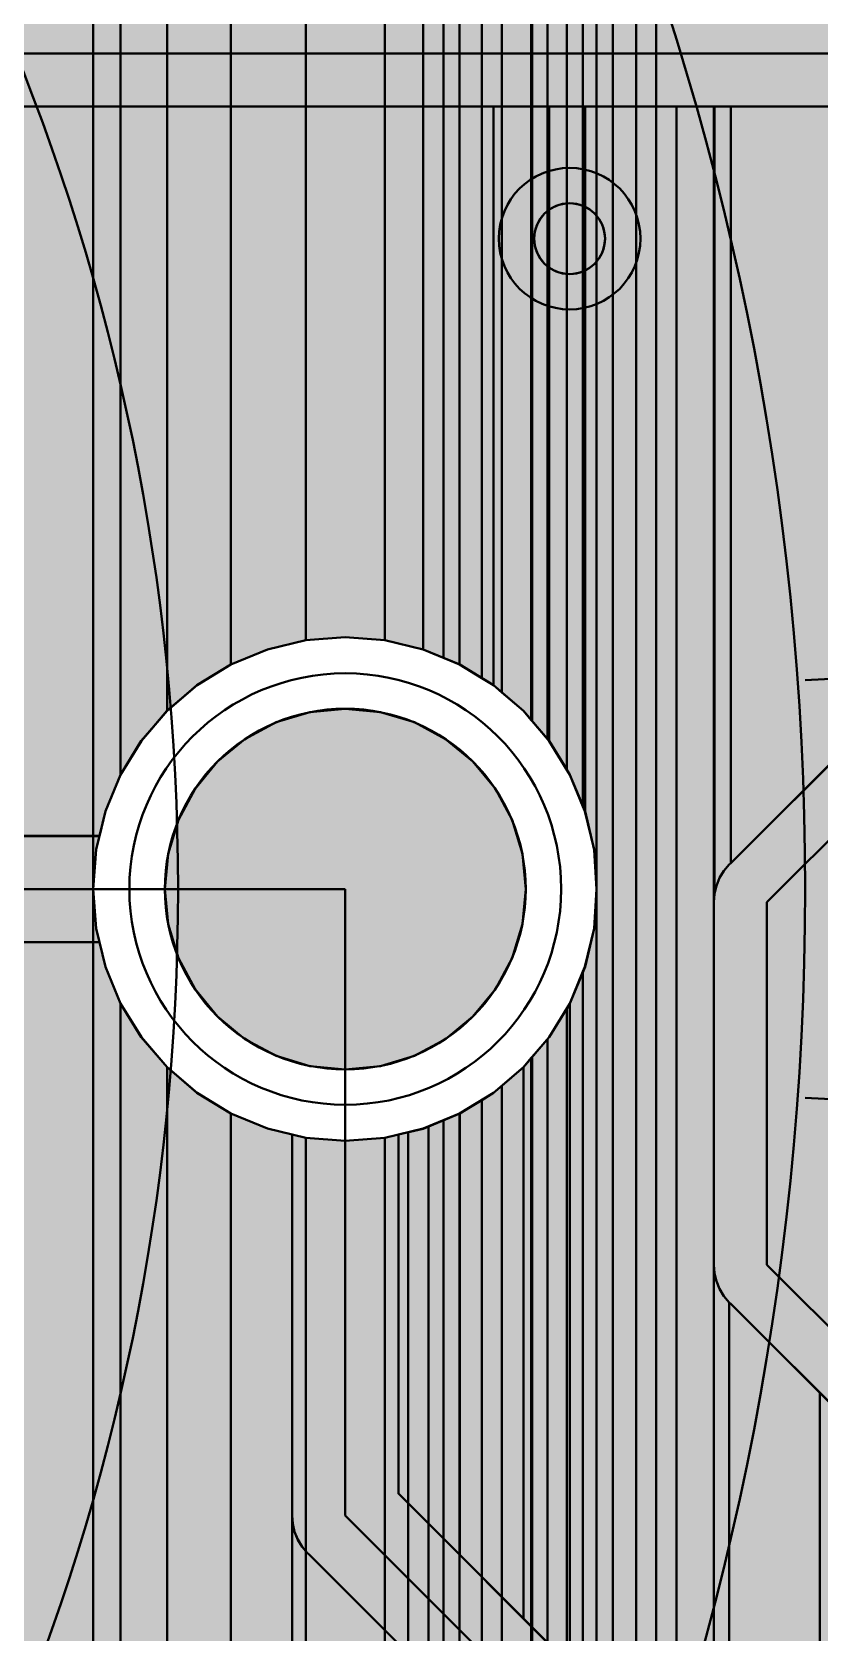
# Model space of a CAD drawing. Header units: millimetres. Extents: x 2 to 110, y 3 to 56.
# Drawn here: x 40.75 to 46.4, y 23.89 to 35.38 of the extents above; entities that cross this region are included whole.
import ezdxf

# ---------------------------------------------------------------- set-up
doc = ezdxf.new("R2010")
doc.units = ezdxf.units.MM
for name, color, linetype in [('bottom_copper', 7, 'Continuous'), ('drill_plated', 7, 'Continuous'), ('top_copper', 7, 'Continuous'), ('top_silk', 7, 'Continuous')]:
    doc.layers.add(name, color=color, linetype=linetype)

# ---------------------------------------------------------------- blocks, each defined once
blk = doc.blocks.new('Block35695')
at = {"layer": 'bottom_copper', "lineweight": 40}
for points in [[(0, 26.767), (-0.11, 26.896), (-0.11, 51.435), (0, 51.435), (0, 26.767)], [(0.137, 26.548), (0.011, 26.753), (0, 26.767), (0, 51.435), (0.137, 51.435), (0.137, 26.548)], [(0.254, 26.283), (0.16, 26.511), (0.137, 26.548), (0.137, 51.435), (0.254, 51.435), (0.254, 26.283)], [(0.351, 25.69), (0.335, 25.973), (0.268, 26.249), (0.254, 26.283), (0.254, 51.435), (0.351, 51.435), (0.351, 25.69)], [(0.467, 14.498), (0.365, 14.561), (0.351, 14.567), (0.351, 51.435), (0.467, 51.435), (0.467, 14.498)], [(0.636, 14.329), (0.558, 14.421), (0.467, 14.498), (0.467, 51.435), (0.636, 51.435), (0.636, 14.329)], [(0.78, 13.88), (0.773, 14), (0.745, 14.116), (0.699, 14.227), (0.636, 14.329), (0.636, 51.435), (0.78, 51.435), (0.78, 13.88)], [(4.041, 0), (0.78, 0), (0.78, 51.435), (4.041, 51.435), (4.041, 0)], [(0.351, 14.567), (0.254, 14.607), (0.254, 25.097), (0.268, 25.131), (0.335, 25.407), (0.351, 25.69), (0.351, 14.567)], [(0.254, 14.607), (0.137, 14.635), (0.137, 24.832), (0.16, 24.869), (0.254, 25.097), (0.254, 14.607)], [(0.137, 14.635), (0.018, 14.644), (0, 14.643), (0, 24.613), (0.011, 24.627), (0.137, 24.832), (0.137, 14.635)], [(0, 14.643), (-0.102, 14.635), (-0.11, 14.633), (-0.11, 24.484), (0, 24.613), (0, 14.643)]]:
    blk.add_hatch(color=7, dxfattribs=at).paths.add_polyline_path(points, flags=0)
at = {"layer": 'bottom_copper', "color": 7, "lineweight": 40}
for points in [[(0, 26.767), (-0.11, 26.896), (-0.11, 51.435), (0, 51.435), (0, 26.767)], [(0.137, 26.548), (0.011, 26.753), (0, 26.767), (0, 51.435), (0.137, 51.435), (0.137, 26.548)], [(0.254, 26.283), (0.16, 26.511), (0.137, 26.548), (0.137, 51.435), (0.254, 51.435), (0.254, 26.283)], [(0.351, 25.69), (0.335, 25.973), (0.268, 26.249), (0.254, 26.283), (0.254, 51.435), (0.351, 51.435), (0.351, 25.69)], [(0.467, 14.498), (0.365, 14.561), (0.351, 14.567), (0.351, 51.435), (0.467, 51.435), (0.467, 14.498)], [(0.636, 14.329), (0.558, 14.421), (0.467, 14.498), (0.467, 51.435), (0.636, 51.435), (0.636, 14.329)], [(0.78, 13.88), (0.773, 14), (0.745, 14.116), (0.699, 14.227), (0.636, 14.329), (0.636, 51.435), (0.78, 51.435), (0.78, 13.88)], [(4.041, 0), (0.78, 0), (0.78, 51.435), (4.041, 51.435), (4.041, 0)], [(0.351, 14.567), (0.254, 14.607), (0.254, 25.097), (0.268, 25.131), (0.335, 25.407), (0.351, 25.69), (0.351, 14.567)], [(0.254, 14.607), (0.137, 14.635), (0.137, 24.832), (0.16, 24.869), (0.254, 25.097), (0.254, 14.607)], [(0.137, 14.635), (0.018, 14.644), (0, 14.643), (0, 24.613), (0.011, 24.627), (0.137, 24.832), (0.137, 14.635)], [(0, 14.643), (-0.102, 14.635), (-0.11, 14.633), (-0.11, 24.484), (0, 24.613), (0, 14.643)]]:
    blk.add_lwpolyline(points, close=True, dxfattribs=at)
blk = doc.blocks.new('Block36320')
at = {"layer": 'bottom_copper', "lineweight": 40}
for points in [[(2.862, 0), (1.985, 0), (1.985, 51.435), (2.862, 51.435), (2.862, 0)], [(3.059, 26.511), (2.95, 26.249), (2.884, 25.973), (2.862, 25.69), (2.862, 51.435), (3.059, 51.435), (3.059, 26.511)], [(3.392, 26.969), (3.207, 26.753), (3.059, 26.511), (3.059, 51.435), (3.392, 51.435), (3.392, 26.969)], [(3.849, 27.302), (3.607, 27.154), (3.392, 26.969), (3.392, 51.435), (3.849, 51.435), (3.849, 27.302)], [(4.388, 27.477), (4.112, 27.41), (3.849, 27.302), (3.849, 51.435), (4.388, 51.435), (4.388, 27.477)], [(4.954, 27.477), (4.671, 27.499), (4.388, 27.477), (4.388, 51.435), (4.954, 51.435), (4.954, 27.477)], [(5.23, 27.41), (4.954, 27.477), (4.954, 51.435), (5.23, 51.435), (5.23, 27.41)], [(5.376, 27.35), (5.23, 27.41), (5.23, 51.435), (5.376, 51.435), (5.376, 27.35)], [(5.492, 27.302), (5.376, 27.35), (5.376, 51.435), (5.492, 51.435), (5.492, 27.302)], [(5.65, 27.205), (5.492, 27.302), (5.492, 51.435), (5.65, 51.435), (5.65, 27.205)], [(5.794, 27.102), (5.734, 27.154), (5.65, 27.205), (5.65, 51.435), (5.794, 51.435), (5.794, 27.102)], [(6.006, 26.903), (5.95, 26.969), (5.794, 27.102), (5.794, 51.435), (6.006, 51.435), (6.006, 26.903)], [(6.012, 26.896), (6.006, 26.903), (6.006, 51.435), (6.012, 51.435), (6.012, 26.896)], [(3.059, 0), (2.862, 0), (2.862, 25.69), (2.884, 25.407), (2.95, 25.131), (3.059, 24.869), (3.059, 0)], [(3.392, 0), (3.059, 0), (3.059, 24.869), (3.207, 24.627), (3.392, 24.411), (3.392, 0)], [(3.849, 0), (3.392, 0), (3.392, 24.411), (3.607, 24.227), (3.849, 24.078), (3.849, 0)], [(6.006, 14.631), (5.904, 14.607), (5.794, 14.561), (5.794, 24.278), (5.95, 24.411), (6.006, 24.477), (6.006, 14.631)], [(6.012, 14.633), (6.006, 14.631), (6.006, 24.477), (6.012, 24.484), (6.012, 14.633)], [(5.794, 14.561), (5.691, 14.498), (5.65, 14.463), (5.65, 24.175), (5.734, 24.227), (5.794, 24.278), (5.794, 14.561)], [(5.65, 14.463), (5.6, 14.421), (5.522, 14.329), (5.492, 14.28), (5.492, 24.078), (5.65, 24.175), (5.65, 14.463)], [(4.388, 0), (3.849, 0), (3.849, 24.078), (4.112, 23.97), (4.388, 23.903), (4.388, 0)], [(5.376, 6.572), (5.346, 6.546), (5.268, 6.455), (5.268, 23.986), (5.376, 24.03), (5.376, 6.572)], [(5.492, 14.28), (5.46, 14.227), (5.414, 14.116), (5.386, 14), (5.376, 13.88), (5.376, 24.03), (5.492, 24.078), (5.492, 14.28)], [(5.122, 0), (4.954, 0), (4.954, 23.903), (5.122, 23.944), (5.122, 0)], [(5.268, 6.455), (5.206, 6.353), (5.16, 6.242), (5.132, 6.126), (5.122, 6.006), (5.122, 23.944), (5.23, 23.97), (5.268, 23.986), (5.268, 6.455)], [(4.954, 0), (4.388, 0), (4.388, 23.903), (4.671, 23.881), (4.954, 23.903), (4.954, 0)]]:
    blk.add_hatch(color=7, dxfattribs=at).paths.add_polyline_path(points, flags=0)
at = {"layer": 'bottom_copper', "color": 7, "lineweight": 40}
for points in [[(2.862, 0), (1.985, 0), (1.985, 51.435), (2.862, 51.435), (2.862, 0)], [(3.059, 26.511), (2.95, 26.249), (2.884, 25.973), (2.862, 25.69), (2.862, 51.435), (3.059, 51.435), (3.059, 26.511)], [(3.392, 26.969), (3.207, 26.753), (3.059, 26.511), (3.059, 51.435), (3.392, 51.435), (3.392, 26.969)], [(3.849, 27.302), (3.607, 27.154), (3.392, 26.969), (3.392, 51.435), (3.849, 51.435), (3.849, 27.302)], [(4.388, 27.477), (4.112, 27.41), (3.849, 27.302), (3.849, 51.435), (4.388, 51.435), (4.388, 27.477)], [(4.954, 27.477), (4.671, 27.499), (4.388, 27.477), (4.388, 51.435), (4.954, 51.435), (4.954, 27.477)], [(5.23, 27.41), (4.954, 27.477), (4.954, 51.435), (5.23, 51.435), (5.23, 27.41)], [(5.376, 27.35), (5.23, 27.41), (5.23, 51.435), (5.376, 51.435), (5.376, 27.35)], [(5.492, 27.302), (5.376, 27.35), (5.376, 51.435), (5.492, 51.435), (5.492, 27.302)], [(5.65, 27.205), (5.492, 27.302), (5.492, 51.435), (5.65, 51.435), (5.65, 27.205)], [(5.794, 27.102), (5.734, 27.154), (5.65, 27.205), (5.65, 51.435), (5.794, 51.435), (5.794, 27.102)], [(6.006, 26.903), (5.95, 26.969), (5.794, 27.102), (5.794, 51.435), (6.006, 51.435), (6.006, 26.903)], [(6.012, 26.896), (6.006, 26.903), (6.006, 51.435), (6.012, 51.435), (6.012, 26.896)], [(3.059, 0), (2.862, 0), (2.862, 25.69), (2.884, 25.407), (2.95, 25.131), (3.059, 24.869), (3.059, 0)], [(3.392, 0), (3.059, 0), (3.059, 24.869), (3.207, 24.627), (3.392, 24.411), (3.392, 0)], [(3.849, 0), (3.392, 0), (3.392, 24.411), (3.607, 24.227), (3.849, 24.078), (3.849, 0)], [(6.006, 14.631), (5.904, 14.607), (5.794, 14.561), (5.794, 24.278), (5.95, 24.411), (6.006, 24.477), (6.006, 14.631)], [(6.012, 14.633), (6.006, 14.631), (6.006, 24.477), (6.012, 24.484), (6.012, 14.633)], [(5.794, 14.561), (5.691, 14.498), (5.65, 14.463), (5.65, 24.175), (5.734, 24.227), (5.794, 24.278), (5.794, 14.561)], [(5.65, 14.463), (5.6, 14.421), (5.522, 14.329), (5.492, 14.28), (5.492, 24.078), (5.65, 24.175), (5.65, 14.463)], [(4.388, 0), (3.849, 0), (3.849, 24.078), (4.112, 23.97), (4.388, 23.903), (4.388, 0)], [(5.376, 6.572), (5.346, 6.546), (5.268, 6.455), (5.268, 23.986), (5.376, 24.03), (5.376, 6.572)], [(5.492, 14.28), (5.46, 14.227), (5.414, 14.116), (5.386, 14), (5.376, 13.88), (5.376, 24.03), (5.492, 24.078), (5.492, 14.28)], [(5.122, 0), (4.954, 0), (4.954, 23.903), (5.122, 23.944), (5.122, 0)], [(5.268, 6.455), (5.206, 6.353), (5.16, 6.242), (5.132, 6.126), (5.122, 6.006), (5.122, 23.944), (5.23, 23.97), (5.268, 23.986), (5.268, 6.455)], [(4.954, 0), (4.388, 0), (4.388, 23.903), (4.671, 23.881), (4.954, 23.903), (4.954, 0)]]:
    blk.add_lwpolyline(points, close=True, dxfattribs=at)
blk = doc.blocks.new('Block58976')
at = {"layer": 'top_copper', "lineweight": 40}
for points in [[(0, 0), (-0.266, 0.266), (-0.266, 12.222), (0, 12.222), (0, 0)], [(0.005, 6.569), (0, 6.509), (0, 12.222), (0.005, 12.222), (0.005, 6.569)], [(0.123, 6.789), (0.112, 6.779), (0.073, 6.734), (0.042, 6.683), (0.019, 6.627), (0.005, 6.569), (0.005, 12.222), (0.123, 12.222), (0.123, 6.789)], [(1.284, 7.95), (0.123, 6.789), (0.123, 12.222), (1.284, 12.222), (1.284, 7.95)], [(0.001, 3.92), (0, 3.905), (0, 6.509), (0.001, 6.494), (0.001, 3.92)], [(0.112, -0.112), (0, 0), (0, 3.905), (0.005, 3.845), (0.019, 3.787), (0.042, 3.732), (0.073, 3.68), (0.112, 3.635), (0.112, -0.112)], [(0.762, -0.762), (0.112, -0.112), (0.112, 3.635), (0.123, 3.625), (0.762, 2.986), (0.762, -0.762)], [(1.428, -0.762), (0.762, -0.762), (0.762, 2.986), (1.428, 2.32), (1.428, -0.762)]]:
    blk.add_hatch(color=7, dxfattribs=at).paths.add_polyline_path(points, flags=0)
at = {"layer": 'top_copper', "color": 7, "lineweight": 40}
for points in [[(0, 0), (-0.266, 0.266), (-0.266, 12.222), (0, 12.222), (0, 0)], [(0.005, 6.569), (0, 6.509), (0, 12.222), (0.005, 12.222), (0.005, 6.569)], [(0.123, 6.789), (0.112, 6.779), (0.073, 6.734), (0.042, 6.683), (0.019, 6.627), (0.005, 6.569), (0.005, 12.222), (0.123, 12.222), (0.123, 6.789)], [(1.284, 7.95), (0.123, 6.789), (0.123, 12.222), (1.284, 12.222), (1.284, 7.95)], [(0.001, 3.92), (0, 3.905), (0, 6.509), (0.001, 6.494), (0.001, 3.92)], [(0.112, -0.112), (0, 0), (0, 3.905), (0.005, 3.845), (0.019, 3.787), (0.042, 3.732), (0.073, 3.68), (0.112, 3.635), (0.112, -0.112)], [(0.762, -0.762), (0.112, -0.112), (0.112, 3.635), (0.123, 3.625), (0.762, 2.986), (0.762, -0.762)], [(1.428, -0.762), (0.762, -0.762), (0.762, 2.986), (1.428, 2.32), (1.428, -0.762)]]:
    blk.add_lwpolyline(points, close=True, dxfattribs=at)
blk = doc.blocks.new('Block117322')
at = {"layer": 'top_copper', "lineweight": 40}
for points in [[(0, 0), (-4.6614, 0), (-4.6614, 14.138), (-1.381, 14.138), (-1.3382, 13.96), (-1.2296, 13.6977), (-1.0813, 13.4557), (-0.8969, 13.2399), (-0.6811, 13.0555), (-0.4391, 12.9072), (-0.1768, 12.7986), (0, 12.7561), (0, 0)], [(0.0012, 10.0359), (0, 10.021), (0, 12.7561), (0.0012, 12.7558), (0.0012, 10.0359)], [(1.0878, 0), (0, 0), (0, 10.021), (0.0047, 9.9612), (0.0187, 9.9029), (0.0417, 9.8475), (0.073, 9.7964), (0.112, 9.7508), (0.1234, 9.741), (1.0878, 8.7766), (1.0878, 0)]]:
    blk.add_hatch(color=7, dxfattribs=at).paths.add_polyline_path(points, flags=0)
at = {"layer": 'top_copper', "color": 7, "lineweight": 40}
for points in [[(0, 0), (-4.6614, 0), (-4.6614, 14.138), (-1.381, 14.138), (-1.3382, 13.96), (-1.2296, 13.6977), (-1.0813, 13.4557), (-0.8969, 13.2399), (-0.6811, 13.0555), (-0.4391, 12.9072), (-0.1768, 12.7986), (0, 12.7561), (0, 0)], [(0.0012, 10.0359), (0, 10.021), (0, 12.7561), (0.0012, 12.7558), (0.0012, 10.0359)], [(1.0878, 0), (0, 0), (0, 10.021), (0.0047, 9.9612), (0.0187, 9.9029), (0.0417, 9.8475), (0.073, 9.7964), (0.112, 9.7508), (0.1234, 9.741), (1.0878, 8.7766), (1.0878, 0)]]:
    blk.add_lwpolyline(points, close=True, dxfattribs=at)
blk = doc.blocks.new('Block117518')
at = {"layer": 'top_copper', "lineweight": 40}
for points in [[(0, 0), (-0.276, 0.0663), (-0.559, 0.0886), (-0.842, 0.0663), (-1.118, 0), (-1.3803, -0.1086), (-1.6223, -0.2569), (-1.8381, -0.4413), (-2.0225, -0.6571), (-2.1708, -0.8991), (-2.2794, -1.1614), (-2.3222, -1.3394), (-5.6026, -1.3394), (-5.6026, 3.8986), (0, 3.8986), (0, 0)], [(0.5043, -0.2569), (0.2623, -0.1086), (0, 0), (0, 3.8986), (0.5043, 3.8986), (0.5043, -0.2569)], [(0.9045, -0.6571), (0.7201, -0.4413), (0.5043, -0.2569), (0.5043, 3.8986), (0.9045, 3.8986), (0.9045, -0.6571)], [(1.1614, -1.1614), (1.0528, -0.8991), (0.9045, -0.6571), (0.9045, 3.8986), (1.1614, 3.8986), (1.1614, -1.1614)], [(1.2444, -1.7204), (1.2277, -1.4374), (1.1614, -1.1614), (1.1614, 3.8986), (1.2444, 3.8986), (1.2444, -1.7204)], [(1.8185, -8.0571), (1.2444, -7.483), (1.2444, 3.8986), (1.8185, 3.8986), (1.8185, -8.0571)], [(1.2444, -7.483), (1.0528, -7.2914), (1.0528, -2.5417), (1.1614, -2.2794), (1.2277, -2.0034), (1.2444, -1.7204), (1.2444, -7.483)], [(1.0528, -7.2914), (0.7201, -6.9587), (0.7201, -2.9995), (0.9045, -2.7837), (1.0528, -2.5417), (1.0528, -7.2914)], [(0.7201, -6.9587), (0.2623, -6.5009), (0.2623, -3.3322), (0.5043, -3.1839), (0.7201, -2.9995), (0.7201, -6.9587)], [(0.2623, -6.5009), (-0.178, -6.0606), (-0.178, -3.4836), (0, -3.4408), (0.2623, -3.3322), (0.2623, -6.5009)]]:
    blk.add_hatch(color=7, dxfattribs=at).paths.add_polyline_path(points, flags=0)
at = {"layer": 'top_copper', "color": 7, "lineweight": 40}
for points in [[(0, 0), (-0.276, 0.0663), (-0.559, 0.0886), (-0.842, 0.0663), (-1.118, 0), (-1.3803, -0.1086), (-1.6223, -0.2569), (-1.8381, -0.4413), (-2.0225, -0.6571), (-2.1708, -0.8991), (-2.2794, -1.1614), (-2.3222, -1.3394), (-5.6026, -1.3394), (-5.6026, 3.8986), (0, 3.8986), (0, 0)], [(0.5043, -0.2569), (0.2623, -0.1086), (0, 0), (0, 3.8986), (0.5043, 3.8986), (0.5043, -0.2569)], [(0.9045, -0.6571), (0.7201, -0.4413), (0.5043, -0.2569), (0.5043, 3.8986), (0.9045, 3.8986), (0.9045, -0.6571)], [(1.1614, -1.1614), (1.0528, -0.8991), (0.9045, -0.6571), (0.9045, 3.8986), (1.1614, 3.8986), (1.1614, -1.1614)], [(1.2444, -1.7204), (1.2277, -1.4374), (1.1614, -1.1614), (1.1614, 3.8986), (1.2444, 3.8986), (1.2444, -1.7204)], [(1.8185, -8.0571), (1.2444, -7.483), (1.2444, 3.8986), (1.8185, 3.8986), (1.8185, -8.0571)], [(1.2444, -7.483), (1.0528, -7.2914), (1.0528, -2.5417), (1.1614, -2.2794), (1.2277, -2.0034), (1.2444, -1.7204), (1.2444, -7.483)], [(1.0528, -7.2914), (0.7201, -6.9587), (0.7201, -2.9995), (0.9045, -2.7837), (1.0528, -2.5417), (1.0528, -7.2914)], [(0.7201, -6.9587), (0.2623, -6.5009), (0.2623, -3.3322), (0.5043, -3.1839), (0.7201, -2.9995), (0.7201, -6.9587)], [(0.2623, -6.5009), (-0.178, -6.0606), (-0.178, -3.4836), (0, -3.4408), (0.2623, -3.3322), (0.2623, -6.5009)]]:
    blk.add_lwpolyline(points, close=True, dxfattribs=at)

msp = doc.modelspace()

# ---------------------------------------------------------------- hatches: boundary and pattern name
at = {"layer": 'bottom_copper', "lineweight": 40}
for points in [[(44.853, 33.848), (44.839, 33.801), (44.815, 33.757), (44.784, 33.718), (44.745, 33.687), (44.701, 33.663), (44.654, 33.649), (44.604, 33.644), (44.554, 33.649), (44.507, 33.663), (44.463, 33.687), (44.424, 33.718), (44.393, 33.757), (44.369, 33.801), (44.355, 33.848), (44.35, 33.898), (44.355, 33.948), (44.369, 33.995), (44.393, 34.039), (44.424, 34.078), (44.463, 34.109), (44.507, 34.133), (44.554, 34.147), (44.604, 34.152), (44.654, 34.147), (44.701, 34.133), (44.745, 34.109), (44.784, 34.078), (44.815, 34.039), (44.839, 33.995), (44.853, 33.948), (44.858, 33.898), (44.853, 33.848)], [(44.265, 28.975), (44.191, 28.732), (44.071, 28.508), (43.91, 28.312), (43.714, 28.151), (43.49, 28.031), (43.247, 27.957), (42.994, 27.933), (42.741, 27.957), (42.498, 28.031), (42.274, 28.151), (42.078, 28.312), (41.917, 28.508), (41.797, 28.732), (41.723, 28.975), (41.699, 29.228), (41.723, 29.481), (41.797, 29.724), (41.917, 29.948), (42.078, 30.144), (42.274, 30.305), (42.498, 30.425), (42.741, 30.499), (42.994, 30.523), (43.247, 30.499), (43.49, 30.425), (43.714, 30.305), (43.91, 30.144), (44.071, 29.948), (44.191, 29.724), (44.265, 29.481), (44.289, 29.228), (44.265, 28.975)]]:
    msp.add_hatch(color=7, dxfattribs=at).paths.add_polyline_path(points, flags=0)
at = {"layer": 'drill_plated', "lineweight": 40}
for points in [[(44.853, 33.848), (44.839, 33.801), (44.815, 33.757), (44.784, 33.718), (44.745, 33.687), (44.701, 33.663), (44.654, 33.649), (44.604, 33.644), (44.554, 33.649), (44.507, 33.663), (44.463, 33.687), (44.424, 33.718), (44.393, 33.757), (44.369, 33.801), (44.355, 33.848), (44.35, 33.898), (44.355, 33.948), (44.369, 33.995), (44.393, 34.039), (44.424, 34.078), (44.463, 34.109), (44.507, 34.133), (44.554, 34.147), (44.604, 34.152), (44.654, 34.147), (44.701, 34.133), (44.745, 34.109), (44.784, 34.078), (44.815, 34.039), (44.839, 33.995), (44.853, 33.948), (44.858, 33.898), (44.853, 33.848)], [(44.265, 28.975), (44.191, 28.732), (44.071, 28.508), (43.91, 28.312), (43.714, 28.151), (43.49, 28.031), (43.247, 27.957), (42.994, 27.933), (42.741, 27.957), (42.498, 28.031), (42.274, 28.151), (42.078, 28.312), (41.917, 28.508), (41.797, 28.732), (41.723, 28.975), (41.699, 29.228), (41.723, 29.481), (41.797, 29.724), (41.917, 29.948), (42.078, 30.144), (42.274, 30.305), (42.498, 30.425), (42.741, 30.499), (42.994, 30.523), (43.247, 30.499), (43.49, 30.425), (43.714, 30.305), (43.91, 30.144), (44.071, 29.948), (44.191, 29.724), (44.265, 29.481), (44.289, 29.228), (44.265, 28.975)]]:
    msp.add_hatch(color=7, dxfattribs=at).paths.add_polyline_path(points, flags=0)
at = {"layer": 'top_copper', "lineweight": 40}
for points in [[(44.853, 33.848), (44.839, 33.801), (44.815, 33.757), (44.784, 33.718), (44.745, 33.687), (44.701, 33.663), (44.654, 33.649), (44.604, 33.644), (44.554, 33.649), (44.507, 33.663), (44.463, 33.687), (44.424, 33.718), (44.393, 33.757), (44.369, 33.801), (44.355, 33.848), (44.35, 33.898), (44.355, 33.948), (44.369, 33.995), (44.393, 34.039), (44.424, 34.078), (44.463, 34.109), (44.507, 34.133), (44.554, 34.147), (44.604, 34.152), (44.654, 34.147), (44.701, 34.133), (44.745, 34.109), (44.784, 34.078), (44.815, 34.039), (44.839, 33.995), (44.853, 33.948), (44.858, 33.898), (44.853, 33.848)], [(44.265, 28.975), (44.191, 28.732), (44.071, 28.508), (43.91, 28.312), (43.714, 28.151), (43.49, 28.031), (43.247, 27.957), (42.994, 27.933), (42.741, 27.957), (42.498, 28.031), (42.274, 28.151), (42.078, 28.312), (41.917, 28.508), (41.797, 28.732), (41.723, 28.975), (41.699, 29.228), (41.723, 29.481), (41.797, 29.724), (41.917, 29.948), (42.078, 30.144), (42.274, 30.305), (42.498, 30.425), (42.741, 30.499), (42.994, 30.523), (43.247, 30.499), (43.49, 30.425), (43.714, 30.305), (43.91, 30.144), (44.071, 29.948), (44.191, 29.724), (44.265, 29.481), (44.289, 29.228), (44.265, 28.975)]]:
    msp.add_hatch(color=7, dxfattribs=at).paths.add_polyline_path(points, flags=0)

# ---------------------------------------------------------------- linework, layer by layer
at = {"layer": 'bottom_copper', "color": 7, "lineweight": 40}
for p, q in [((44.336, 30.434), (44.336, 54.973)), ((44.336, 54.973), (44.336, 30.434)), ((42.435, 30.948), (42.173, 30.84)), ((42.711, 31.015), (42.435, 30.948)), ((42.994, 31.037), (42.711, 31.015)), ((43.277, 31.015), (42.994, 31.037)), ((43.553, 30.948), (43.277, 31.015)), ((43.815, 30.84), (43.553, 30.948)), ((42.173, 30.84), (41.931, 30.692)), ((44.057, 30.692), (43.815, 30.84)), ((41.931, 30.692), (41.715, 30.507)), ((44.273, 30.507), (44.057, 30.692)), ((41.715, 30.507), (41.531, 30.291)), ((44.336, 30.434), (44.273, 30.507)), ((44.458, 30.291), (44.336, 30.434)), ((41.531, 30.291), (41.382, 30.049)), ((44.606, 30.049), (44.458, 30.291)), ((41.382, 30.049), (41.274, 29.787)), ((44.714, 29.787), (44.606, 30.049)), ((41.274, 29.787), (41.207, 29.511)), ((44.781, 29.511), (44.714, 29.787)), ((41.207, 29.511), (41.185, 29.228)), ((44.797, 29.228), (44.781, 29.511)), ((41.185, 29.228), (41.207, 28.945)), ((44.781, 28.945), (44.797, 29.228)), ((41.207, 28.945), (41.274, 28.669)), ((44.714, 28.669), (44.781, 28.945)), ((41.274, 28.669), (41.382, 28.407)), ((44.606, 28.407), (44.714, 28.669)), ((41.382, 28.407), (41.531, 28.165)), ((44.458, 28.165), (44.606, 28.407)), ((41.531, 28.165), (41.715, 27.949)), ((44.336, 28.022), (44.458, 28.165)), ((41.715, 27.949), (41.931, 27.765)), ((44.057, 27.765), (44.273, 27.949)), ((44.273, 27.949), (44.336, 28.022)), ((44.336, 18.171), (44.336, 28.022)), ((44.336, 28.022), (44.336, 18.171)), ((41.931, 27.765), (42.173, 27.616)), ((43.815, 27.616), (44.057, 27.765)), ((42.173, 27.616), (42.435, 27.508)), ((43.553, 27.508), (43.815, 27.616)), ((42.435, 27.508), (42.711, 27.441)), ((43.277, 27.441), (43.553, 27.508)), ((42.711, 27.441), (42.994, 27.419)), ((42.994, 27.419), (43.277, 27.441))]:
    msp.add_line(p, q, dxfattribs=at)
for points in [[(44.853, 33.848), (44.839, 33.801), (44.815, 33.757), (44.784, 33.718), (44.745, 33.687), (44.701, 33.663), (44.654, 33.649), (44.604, 33.644), (44.554, 33.649), (44.507, 33.663), (44.463, 33.687), (44.424, 33.718), (44.393, 33.757), (44.369, 33.801), (44.355, 33.848), (44.35, 33.898), (44.355, 33.948), (44.369, 33.995), (44.393, 34.039), (44.424, 34.078), (44.463, 34.109), (44.507, 34.133), (44.554, 34.147), (44.604, 34.152), (44.654, 34.147), (44.701, 34.133), (44.745, 34.109), (44.784, 34.078), (44.815, 34.039), (44.839, 33.995), (44.853, 33.948), (44.858, 33.898), (44.853, 33.848)], [(44.265, 28.975), (44.191, 28.732), (44.071, 28.508), (43.91, 28.312), (43.714, 28.151), (43.49, 28.031), (43.247, 27.957), (42.994, 27.933), (42.741, 27.957), (42.498, 28.031), (42.274, 28.151), (42.078, 28.312), (41.917, 28.508), (41.797, 28.732), (41.723, 28.975), (41.699, 29.228), (41.723, 29.481), (41.797, 29.724), (41.917, 29.948), (42.078, 30.144), (42.274, 30.305), (42.498, 30.425), (42.741, 30.499), (42.994, 30.523), (43.247, 30.499), (43.49, 30.425), (43.714, 30.305), (43.91, 30.144), (44.071, 29.948), (44.191, 29.724), (44.265, 29.481), (44.289, 29.228), (44.265, 28.975)]]:
    msp.add_lwpolyline(points, close=True, dxfattribs=at)
for centre, major_axis in [((44.604, 33.898), (0.508, 0)), ((44.604, 33.898), (0.254, 0)), ((42.994, 29.228), (1.549, 0)), ((42.994, 29.228), (1.295, 0))]:
    msp.add_ellipse(centre, major_axis=major_axis, ratio=1, dxfattribs=at)
at = {"layer": 'drill_plated', "color": 7, "lineweight": 40}
for points in [[(44.853, 33.848), (44.839, 33.801), (44.815, 33.757), (44.784, 33.718), (44.745, 33.687), (44.701, 33.663), (44.654, 33.649), (44.604, 33.644), (44.554, 33.649), (44.507, 33.663), (44.463, 33.687), (44.424, 33.718), (44.393, 33.757), (44.369, 33.801), (44.355, 33.848), (44.35, 33.898), (44.355, 33.948), (44.369, 33.995), (44.393, 34.039), (44.424, 34.078), (44.463, 34.109), (44.507, 34.133), (44.554, 34.147), (44.604, 34.152), (44.654, 34.147), (44.701, 34.133), (44.745, 34.109), (44.784, 34.078), (44.815, 34.039), (44.839, 33.995), (44.853, 33.948), (44.858, 33.898), (44.853, 33.848)], [(44.265, 28.975), (44.191, 28.732), (44.071, 28.508), (43.91, 28.312), (43.714, 28.151), (43.49, 28.031), (43.247, 27.957), (42.994, 27.933), (42.741, 27.957), (42.498, 28.031), (42.274, 28.151), (42.078, 28.312), (41.917, 28.508), (41.797, 28.732), (41.723, 28.975), (41.699, 29.228), (41.723, 29.481), (41.797, 29.724), (41.917, 29.948), (42.078, 30.144), (42.274, 30.305), (42.498, 30.425), (42.741, 30.499), (42.994, 30.523), (43.247, 30.499), (43.49, 30.425), (43.714, 30.305), (43.91, 30.144), (44.071, 29.948), (44.191, 29.724), (44.265, 29.481), (44.289, 29.228), (44.265, 28.975)]]:
    msp.add_lwpolyline(points, close=True, dxfattribs=at)
for centre, major_axis in [((44.604, 33.898), (0.254, 0)), ((42.994, 29.228), (1.295, 0))]:
    msp.add_ellipse(centre, major_axis=major_axis, ratio=1, dxfattribs=at)
at = {"layer": 'top_copper', "color": 7, "lineweight": 40}
for p, q in [((52.592, 35.706), (46.02, 29.134)), ((31.764, 35.228), (50.844, 35.228)), ((37.95, 34.847), (45.371, 34.847)), ((45.371, 22.891), (45.371, 34.847)), ((45.371, 34.847), (47.677, 34.847)), ((45.371, 34.847), (45.371, 22.891)), ((47.677, 31.33), (45.761, 29.414)), ((42.435, 30.948), (42.173, 30.84)), ((42.711, 31.015), (42.435, 30.948)), ((42.994, 31.037), (42.711, 31.015)), ((43.277, 31.015), (42.994, 31.037)), ((43.553, 30.948), (43.277, 31.015)), ((43.815, 30.84), (43.553, 30.948)), ((42.173, 30.84), (41.931, 30.692)), ((44.057, 30.692), (43.815, 30.84)), ((41.931, 30.692), (41.715, 30.507)), ((44.273, 30.507), (44.057, 30.692)), ((41.715, 30.507), (41.531, 30.291)), ((44.458, 30.291), (44.273, 30.507)), ((41.531, 30.291), (41.382, 30.049)), ((44.606, 30.049), (44.458, 30.291)), ((41.382, 30.049), (41.274, 29.787)), ((44.714, 29.787), (44.606, 30.049)), ((41.274, 29.787), (41.231, 29.609)), ((44.781, 29.511), (44.714, 29.787)), ((41.231, 29.609), (37.95, 29.609)), ((44.797, 29.228), (44.781, 29.511)), ((45.711, 29.359), (45.679, 29.308)), ((45.75, 29.404), (45.711, 29.359)), ((45.761, 29.414), (45.75, 29.404)), ((28.544, 29.228), (42.994, 29.228)), ((42.994, 29.228), (42.994, 24.73)), ((44.781, 28.945), (44.797, 29.228)), ((45.657, 29.252), (45.642, 29.194)), ((45.679, 29.308), (45.657, 29.252)), ((45.642, 29.194), (45.638, 29.134)), ((45.638, 29.134), (45.639, 29.119)), ((45.639, 29.119), (45.639, 26.545)), ((45.642, 29.194), (45.642, 29.194)), ((46.02, 26.53), (46.02, 29.134)), ((44.714, 28.669), (44.781, 28.945)), ((37.95, 28.847), (41.231, 28.847)), ((41.231, 28.847), (41.274, 28.669)), ((41.274, 28.669), (41.382, 28.407)), ((44.606, 28.407), (44.714, 28.669)), ((41.382, 28.407), (41.531, 28.165)), ((44.458, 28.165), (44.606, 28.407)), ((41.531, 28.165), (41.715, 27.949)), ((44.273, 27.949), (44.458, 28.165)), ((41.715, 27.949), (41.931, 27.765)), ((44.057, 27.765), (44.273, 27.949)), ((41.931, 27.765), (42.173, 27.616)), ((43.815, 27.616), (44.057, 27.765)), ((42.173, 27.616), (42.435, 27.508)), ((43.553, 27.508), (43.815, 27.616)), ((42.435, 27.508), (42.613, 27.465)), ((43.375, 27.465), (43.553, 27.508)), ((42.613, 27.465), (42.613, 24.745)), ((43.375, 24.888), (43.375, 27.465)), ((45.639, 26.545), (45.638, 26.53)), ((45.638, 26.53), (45.642, 26.47)), ((45.642, 26.47), (45.657, 26.412)), ((49.036, 23.514), (46.02, 26.53)), ((45.657, 26.412), (45.679, 26.357)), ((45.679, 26.357), (45.711, 26.305)), ((45.711, 26.305), (45.75, 26.26)), ((45.75, 26.26), (45.761, 26.25)), ((45.761, 26.25), (47.677, 24.334)), ((45.371, 22.891), (43.375, 24.888)), ((42.613, 24.745), (42.612, 24.73)), ((42.612, 24.73), (42.617, 24.67)), ((42.994, 24.73), (46.242, 21.482)), ((42.617, 24.67), (42.63, 24.612)), ((42.63, 24.612), (42.654, 24.556)), ((42.654, 24.556), (42.685, 24.505)), ((42.685, 24.505), (42.724, 24.46)), ((42.724, 24.46), (42.735, 24.45)), ((42.735, 24.45), (45.371, 21.814))]:
    msp.add_line(p, q, dxfattribs=at)
for points in [[(44.853, 33.848), (44.839, 33.801), (44.815, 33.757), (44.784, 33.718), (44.745, 33.687), (44.701, 33.663), (44.654, 33.649), (44.604, 33.644), (44.554, 33.649), (44.507, 33.663), (44.463, 33.687), (44.424, 33.718), (44.393, 33.757), (44.369, 33.801), (44.355, 33.848), (44.35, 33.898), (44.355, 33.948), (44.369, 33.995), (44.393, 34.039), (44.424, 34.078), (44.463, 34.109), (44.507, 34.133), (44.554, 34.147), (44.604, 34.152), (44.654, 34.147), (44.701, 34.133), (44.745, 34.109), (44.784, 34.078), (44.815, 34.039), (44.839, 33.995), (44.853, 33.948), (44.858, 33.898), (44.853, 33.848)], [(44.265, 28.975), (44.191, 28.732), (44.071, 28.508), (43.91, 28.312), (43.714, 28.151), (43.49, 28.031), (43.247, 27.957), (42.994, 27.933), (42.741, 27.957), (42.498, 28.031), (42.274, 28.151), (42.078, 28.312), (41.917, 28.508), (41.797, 28.732), (41.723, 28.975), (41.699, 29.228), (41.723, 29.481), (41.797, 29.724), (41.917, 29.948), (42.078, 30.144), (42.274, 30.305), (42.498, 30.425), (42.741, 30.499), (42.994, 30.523), (43.247, 30.499), (43.49, 30.425), (43.714, 30.305), (43.91, 30.144), (44.071, 29.948), (44.191, 29.724), (44.265, 29.481), (44.289, 29.228), (44.265, 28.975)]]:
    msp.add_lwpolyline(points, close=True, dxfattribs=at)
for centre, major_axis in [((44.604, 33.898), (0.508, 0)), ((44.604, 33.898), (0.254, 0)), ((42.994, 29.228), (1.549, 0)), ((42.994, 29.228), (1.295, 0))]:
    msp.add_ellipse(centre, major_axis=major_axis, ratio=1, dxfattribs=at)
at = {"layer": 'top_silk', "color": 7, "lineweight": 40}
for p, q in [((47.046, 30.768), (46.294, 30.728)), ((47.046, 27.688), (46.294, 27.728))]:
    msp.add_line(p, q, dxfattribs=at)
for major_axis in [(20.5, 0), (16, 0)]:
    msp.add_ellipse((25.794, 29.228), major_axis=major_axis, ratio=1, dxfattribs=at)

# ---------------------------------------------------------------- block references
at = {"layer": 'bottom_copper'}
for name, p in [('Block36320', (38.323, 3.538)), ('Block35695', (44.446, 3.538))]:
    msp.add_blockref(name, p, dxfattribs=at)
at = {"layer": 'top_copper'}
for name, p in [('Block117518', (43.553, 30.948)), ('Block58976', (45.638, 22.625)), ('Block117322', (42.612, 14.709))]:
    msp.add_blockref(name, p, dxfattribs=at)

doc.saveas('drawing.dxf')
